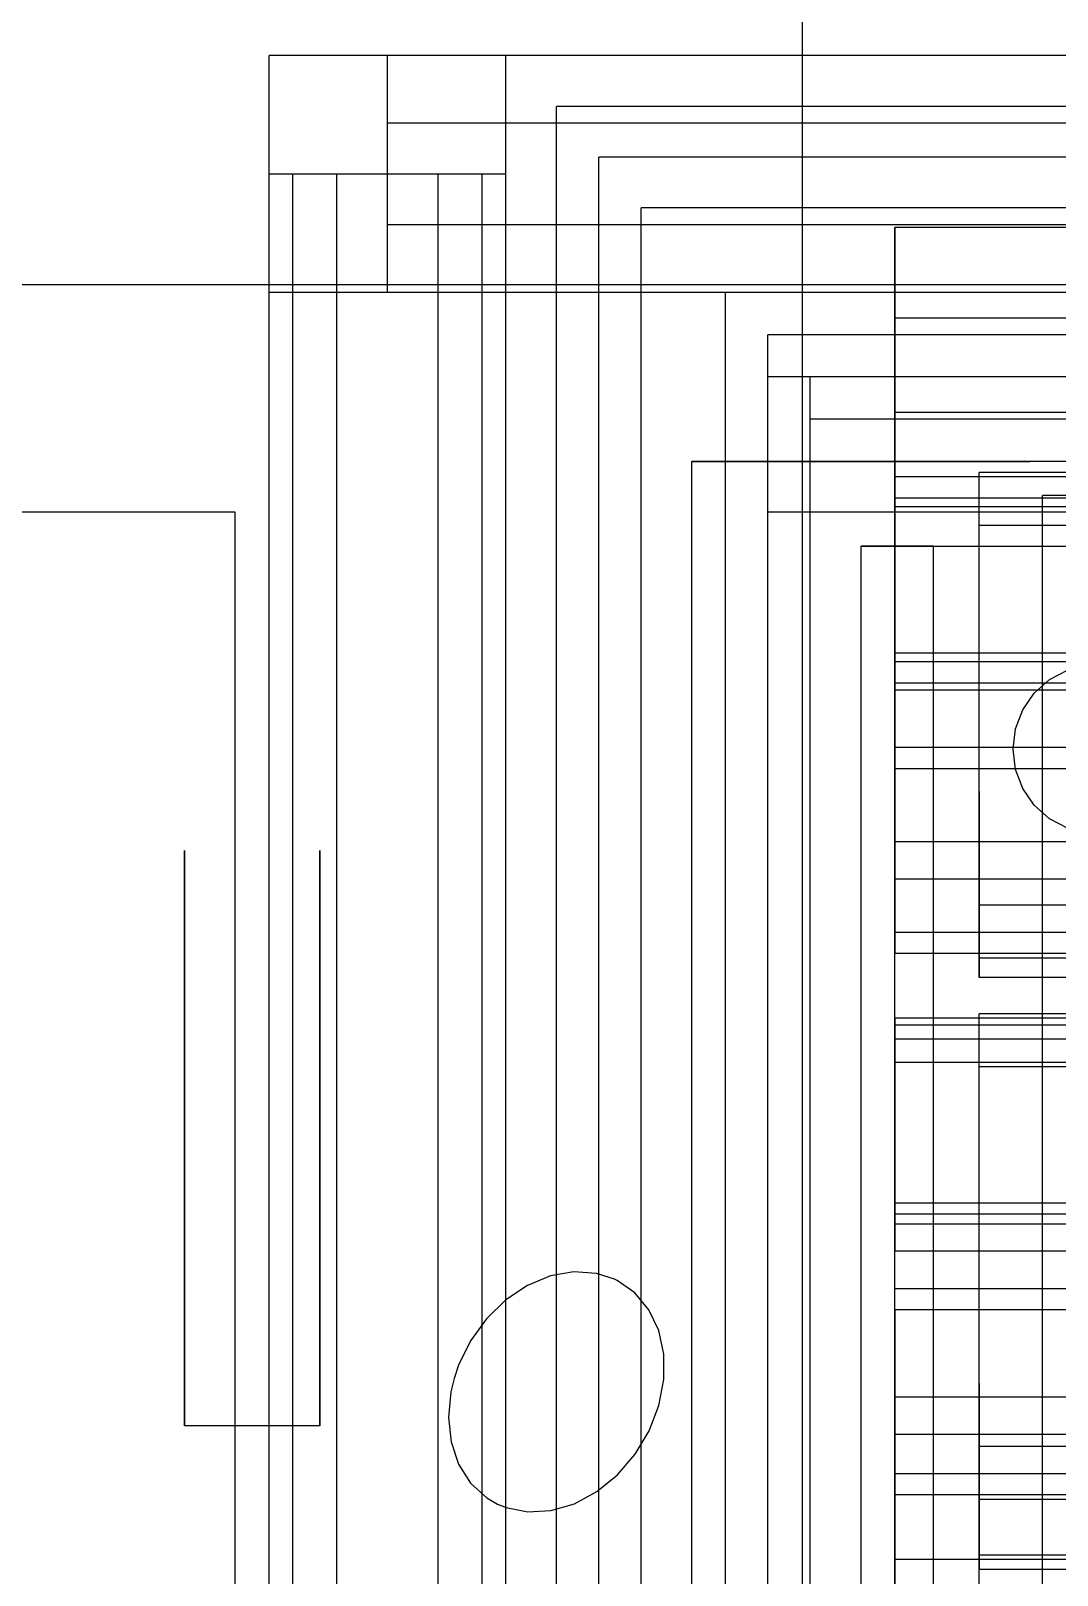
# Model space of a CAD drawing. Header units: millimetres. Extents: x -1355 to 669, y -1138 to 733.
# Drawn here: x -978.22 to -971.54, y 47.29 to 57.33 of the extents above; entities that cross this region are included whole.
import ezdxf

# ---------------------------------------------------------------- set-up
doc = ezdxf.new("R2010")
doc.units = ezdxf.units.MM
doc.layers.add('HIDDEN', color=8, linetype='Continuous')

msp = doc.modelspace()

# ---------------------------------------------------------------- linework, layer by layer
at = {"layer": 'HIDDEN'}
for points in [[(-973.198, 29), (-973.198, 93)], [(-973.198, 29), (-973.198, 93)], [(-975.128, 57.17), (-976.668, 57.17)], [(-976.668, 55.63), (-976.668, 57.17)], [(-975.128, 57.17), (-976.668, 57.17)], [(-976.668, 55.63), (-976.668, 57.17)], [(-938.498, 57.17), (-975.898, 57.17)], [(-975.898, 55.63), (-975.898, 57.17)], [(-938.498, 57.17), (-975.898, 57.17)], [(-975.898, 55.63), (-975.898, 57.17)], [(-938.498, 57.17), (-975.898, 57.17)], [(-975.898, 55.63), (-975.898, 57.17)], [(-938.498, 57.17), (-975.898, 57.17)], [(-975.898, 55.63), (-975.898, 57.17)], [(-975.128, 55.63), (-975.128, 57.17)], [(-975.128, 55.63), (-975.128, 57.17)], [(-939.598, 56.84), (-974.798, 56.84)], [(-974.798, 31.32), (-974.798, 56.84)], [(-939.598, 56.84), (-974.798, 56.84)], [(-974.798, 31.32), (-974.798, 56.84)], [(-939.598, 56.84), (-974.798, 56.84)], [(-974.798, 31.32), (-974.798, 56.84)], [(-939.598, 56.84), (-974.798, 56.84)], [(-974.798, 31.32), (-974.798, 56.84)], [(-938.498, 56.73), (-975.898, 56.73)], [(-975.898, 56.07), (-975.898, 56.73)], [(-938.498, 56.73), (-975.898, 56.73)], [(-975.898, 56.07), (-975.898, 56.73)], [(-939.873, 56.51), (-974.523, 56.51)], [(-974.523, 31.65), (-974.523, 56.51)], [(-939.873, 56.51), (-974.523, 56.51)], [(-974.523, 31.65), (-974.523, 56.51)], [(-939.873, 56.51), (-974.523, 56.51)], [(-974.523, 31.65), (-974.523, 56.51)], [(-939.873, 56.51), (-974.523, 56.51)], [(-974.523, 31.65), (-974.523, 56.51)], [(-975.128, 56.4), (-976.668, 56.4)], [(-976.668, 31.1), (-976.668, 56.4)], [(-975.128, 56.4), (-976.668, 56.4)], [(-976.668, 31.1), (-976.668, 56.4)], [(-975.128, 56.4), (-976.668, 56.4)], [(-976.668, 31.1), (-976.668, 56.4)], [(-975.128, 56.4), (-976.668, 56.4)], [(-976.668, 31.1), (-976.668, 56.4)], [(-975.282, 56.4), (-976.514, 56.4)], [(-976.514, 31.1), (-976.514, 56.4)], [(-975.282, 56.4), (-976.514, 56.4)], [(-976.514, 31.1), (-976.514, 56.4)], [(-975.282, 56.4), (-976.514, 56.4)], [(-976.514, 31.1), (-976.514, 56.4)], [(-975.282, 56.4), (-976.514, 56.4)], [(-976.514, 31.1), (-976.514, 56.4)], [(-975.282, 56.4), (-976.514, 56.4)], [(-976.514, 31.1), (-976.514, 56.4)], [(-975.282, 56.4), (-976.514, 56.4)], [(-976.514, 31.1), (-976.514, 56.4)], [(-975.282, 56.4), (-976.514, 56.4)], [(-976.514, 31.1), (-976.514, 56.4)], [(-975.282, 56.4), (-976.514, 56.4)], [(-976.514, 31.1), (-976.514, 56.4)], [(-975.282, 56.4), (-976.514, 56.4)], [(-976.514, 31.1), (-976.514, 56.4)], [(-975.282, 56.4), (-976.514, 56.4)], [(-976.514, 31.1), (-976.514, 56.4)], [(-975.282, 56.4), (-976.514, 56.4)], [(-976.514, 31.1), (-976.514, 56.4)], [(-975.282, 56.4), (-976.514, 56.4)], [(-976.514, 31.1), (-976.514, 56.4)], [(-975.282, 56.4), (-976.514, 56.4)], [(-976.514, 31.1), (-976.514, 56.4)], [(-975.282, 56.4), (-976.514, 56.4)], [(-976.514, 31.1), (-976.514, 56.4)], [(-975.282, 56.4), (-976.514, 56.4)], [(-976.514, 31.1), (-976.514, 56.4)], [(-975.282, 56.4), (-976.514, 56.4)], [(-976.514, 31.1), (-976.514, 56.4)], [(-975.282, 56.4), (-976.514, 56.4)], [(-976.514, 31.1), (-976.514, 56.4)], [(-975.282, 56.4), (-976.514, 56.4)], [(-976.514, 31.1), (-976.514, 56.4)], [(-975.282, 56.4), (-976.514, 56.4)], [(-976.514, 31.1), (-976.514, 56.4)], [(-975.282, 56.4), (-976.514, 56.4)], [(-976.514, 31.1), (-976.514, 56.4)], [(-975.568, 56.4), (-976.228, 56.4)], [(-976.228, 31.1), (-976.228, 56.4)], [(-975.568, 56.4), (-976.228, 56.4)], [(-976.228, 31.1), (-976.228, 56.4)], [(-975.568, 31.1), (-975.568, 56.4)], [(-975.568, 31.1), (-975.568, 56.4)], [(-975.282, 31.1), (-975.282, 56.4)], [(-975.282, 31.1), (-975.282, 56.4)], [(-975.282, 31.1), (-975.282, 56.4)], [(-975.282, 31.1), (-975.282, 56.4)], [(-975.282, 31.1), (-975.282, 56.4)], [(-975.282, 31.1), (-975.282, 56.4)], [(-975.282, 31.1), (-975.282, 56.4)], [(-975.282, 31.1), (-975.282, 56.4)], [(-975.282, 31.1), (-975.282, 56.4)], [(-975.282, 31.1), (-975.282, 56.4)], [(-975.282, 31.1), (-975.282, 56.4)], [(-975.282, 31.1), (-975.282, 56.4)], [(-975.282, 31.1), (-975.282, 56.4)], [(-975.282, 31.1), (-975.282, 56.4)], [(-975.282, 31.1), (-975.282, 56.4)], [(-975.282, 31.1), (-975.282, 56.4)], [(-975.282, 31.1), (-975.282, 56.4)], [(-975.282, 31.1), (-975.282, 56.4)], [(-975.282, 31.1), (-975.282, 56.4)], [(-975.282, 31.1), (-975.282, 56.4)], [(-975.128, 31.1), (-975.128, 56.4)], [(-975.128, 31.1), (-975.128, 56.4)], [(-975.128, 31.1), (-975.128, 56.4)], [(-975.128, 31.1), (-975.128, 56.4)], [(-940.148, 56.18), (-974.248, 56.18)], [(-974.248, 31.98), (-974.248, 56.18)], [(-940.148, 56.18), (-974.248, 56.18)], [(-974.248, 31.98), (-974.248, 56.18)], [(-940.148, 56.18), (-974.248, 56.18)], [(-974.248, 31.98), (-974.248, 56.18)], [(-940.148, 56.18), (-974.248, 56.18)], [(-974.248, 31.98), (-974.248, 56.18)], [(-938.498, 56.07), (-975.898, 56.07)], [(-938.498, 56.07), (-975.898, 56.07)], [(-972.598, 56.053), (-972.598, 54.85)], [(-941.798, 56.053), (-972.598, 56.053)], [(-972.598, 54.43), (-972.598, 56.053)], [(-972.598, 56.053), (-972.598, 54.85)], [(-941.798, 56.053), (-972.598, 56.053)], [(-972.598, 54.43), (-972.598, 56.053)], [(-940.698, 55.68), (-1027.698, 55.68)], [(-940.698, 55.68), (-1027.698, 55.68)], [(-975.128, 55.63), (-976.668, 55.63)], [(-975.128, 55.63), (-976.668, 55.63)], [(-938.498, 55.63), (-975.898, 55.63)], [(-938.498, 55.63), (-975.898, 55.63)], [(-938.498, 55.63), (-975.898, 55.63)], [(-938.498, 55.63), (-975.898, 55.63)], [(-940.698, 55.63), (-973.698, 55.63)], [(-973.698, 32.53), (-973.698, 55.63)], [(-940.698, 55.63), (-973.698, 55.63)], [(-973.698, 32.53), (-973.698, 55.63)], [(-940.698, 55.63), (-973.698, 55.63)], [(-973.698, 32.53), (-973.698, 55.63)], [(-940.698, 55.63), (-973.698, 55.63)], [(-973.698, 32.53), (-973.698, 55.63)], [(-940.698, 55.63), (-973.698, 55.63)], [(-973.698, 32.53), (-973.698, 55.63)], [(-940.698, 55.63), (-973.698, 55.63)], [(-973.698, 32.53), (-973.698, 55.63)], [(-941.798, 55.63), (-972.598, 55.63)], [(-972.598, 54.53), (-972.598, 55.63)], [(-941.798, 55.63), (-972.598, 55.63)], [(-972.598, 54.53), (-972.598, 55.63)], [(-941.798, 55.63), (-972.598, 55.63)], [(-972.598, 54.53), (-972.598, 55.63)], [(-941.798, 55.63), (-972.598, 55.63)], [(-972.598, 54.53), (-972.598, 55.63)], [(-972.598, 55.463), (-972.598, 54.235)], [(-941.798, 55.463), (-972.598, 55.463)], [(-972.598, 53.285), (-972.598, 55.463)], [(-940.973, 55.355), (-973.423, 55.355)], [(-973.423, 32.805), (-973.423, 55.355)], [(-940.973, 55.355), (-973.423, 55.355)], [(-973.423, 32.805), (-973.423, 55.355)], [(-940.973, 55.355), (-973.423, 55.355)], [(-973.423, 32.805), (-973.423, 55.355)], [(-940.973, 55.355), (-973.423, 55.355)], [(-973.423, 32.805), (-973.423, 55.355)], [(-940.973, 55.355), (-973.423, 55.355)], [(-973.423, 32.805), (-973.423, 55.355)], [(-940.973, 55.355), (-973.423, 55.355)], [(-973.423, 32.805), (-973.423, 55.355)], [(-940.973, 55.355), (-973.423, 55.355)], [(-973.423, 32.805), (-973.423, 55.355)], [(-940.973, 55.355), (-973.423, 55.355)], [(-973.423, 32.805), (-973.423, 55.355)], [(-940.973, 55.08), (-973.423, 55.08)], [(-973.423, 54.2), (-973.423, 55.08)], [(-940.973, 55.08), (-973.423, 55.08)], [(-973.423, 54.2), (-973.423, 55.08)], [(-941.248, 55.08), (-973.148, 55.08)], [(-973.148, 33.08), (-973.148, 55.08)], [(-941.248, 55.08), (-973.148, 55.08)], [(-973.148, 33.08), (-973.148, 55.08)], [(-941.248, 55.08), (-973.148, 55.08)], [(-973.148, 33.08), (-973.148, 55.08)], [(-941.248, 55.08), (-973.148, 55.08)], [(-973.148, 33.08), (-973.148, 55.08)], [(-941.798, 54.85), (-972.598, 54.85)], [(-972.598, 53.227), (-972.598, 54.85)], [(-941.798, 54.85), (-972.598, 54.85)], [(-972.598, 53.227), (-972.598, 54.85)], [(-941.248, 54.805), (-973.148, 54.805)], [(-973.148, 33.355), (-973.148, 54.805)], [(-941.248, 54.805), (-973.148, 54.805)], [(-973.148, 33.355), (-973.148, 54.805)], [(-941.248, 54.805), (-973.148, 54.805)], [(-973.148, 33.355), (-973.148, 54.805)], [(-941.248, 54.805), (-973.148, 54.805)], [(-973.148, 33.355), (-973.148, 54.805)], [(-941.248, 54.805), (-973.148, 54.805)], [(-973.148, 33.355), (-973.148, 54.805)], [(-941.248, 54.805), (-973.148, 54.805)], [(-973.148, 33.355), (-973.148, 54.805)], [(-973.918, 33.63), (-973.918, 54.53)], [(-973.886, 54.53), (-973.918, 54.53)], [(-973.918, 54.53), (-973.886, 54.53)], [(-973.918, 33.63), (-973.918, 54.53)], [(-973.886, 54.53), (-973.918, 54.53)], [(-973.918, 54.53), (-973.886, 54.53)], [(-973.918, 33.63), (-973.918, 54.53)], [(-973.886, 54.53), (-973.918, 54.53)], [(-973.918, 54.53), (-973.886, 54.53)], [(-973.792, 54.53), (-973.886, 54.53)], [(-973.886, 54.53), (-973.792, 54.53)], [(-973.792, 54.53), (-973.886, 54.53)], [(-973.886, 54.53), (-973.792, 54.53)], [(-973.792, 54.53), (-973.886, 54.53)], [(-973.886, 54.53), (-973.792, 54.53)], [(-973.642, 54.53), (-973.792, 54.53)], [(-973.792, 54.53), (-973.642, 54.53)], [(-973.642, 54.53), (-973.792, 54.53)], [(-973.792, 54.53), (-973.642, 54.53)], [(-973.642, 54.53), (-973.792, 54.53)], [(-973.792, 54.53), (-973.642, 54.53)], [(-973.443, 54.53), (-973.642, 54.53)], [(-973.642, 54.53), (-973.443, 54.53)], [(-973.443, 54.53), (-973.642, 54.53)], [(-973.642, 54.53), (-973.443, 54.53)], [(-973.443, 54.53), (-973.642, 54.53)], [(-973.642, 54.53), (-973.443, 54.53)], [(-973.208, 54.53), (-973.443, 54.53)], [(-973.443, 54.53), (-973.208, 54.53)], [(-973.208, 54.53), (-973.443, 54.53)], [(-973.443, 54.53), (-973.208, 54.53)], [(-973.208, 54.53), (-973.443, 54.53)], [(-973.443, 54.53), (-973.208, 54.53)], [(-972.951, 54.53), (-973.208, 54.53)], [(-973.208, 54.53), (-972.951, 54.53)], [(-972.951, 54.53), (-973.208, 54.53)], [(-973.208, 54.53), (-972.951, 54.53)], [(-972.951, 54.53), (-973.208, 54.53)], [(-973.208, 54.53), (-972.951, 54.53)], [(-972.686, 54.53), (-972.951, 54.53)], [(-972.951, 54.53), (-972.686, 54.53)], [(-972.686, 54.53), (-972.951, 54.53)], [(-972.951, 54.53), (-972.686, 54.53)], [(-972.686, 54.53), (-972.951, 54.53)], [(-972.951, 54.53), (-972.686, 54.53)], [(-972.428, 54.53), (-972.686, 54.53)], [(-972.686, 54.53), (-972.428, 54.53)], [(-972.428, 54.53), (-972.686, 54.53)], [(-972.686, 54.53), (-972.428, 54.53)], [(-972.428, 54.53), (-972.686, 54.53)], [(-972.686, 54.53), (-972.428, 54.53)], [(-941.798, 54.53), (-972.598, 54.53)], [(-941.798, 54.53), (-972.598, 54.53)], [(-941.798, 54.53), (-972.598, 54.53)], [(-941.798, 54.53), (-972.598, 54.53)], [(-972.194, 54.53), (-972.428, 54.53)], [(-972.428, 54.53), (-972.194, 54.53)], [(-972.194, 54.53), (-972.428, 54.53)], [(-972.428, 54.53), (-972.194, 54.53)], [(-972.194, 54.53), (-972.428, 54.53)], [(-972.428, 54.53), (-972.194, 54.53)], [(-971.995, 54.53), (-972.194, 54.53)], [(-972.194, 54.53), (-971.995, 54.53)], [(-971.995, 54.53), (-972.194, 54.53)], [(-972.194, 54.53), (-971.995, 54.53)], [(-971.995, 54.53), (-972.194, 54.53)], [(-972.194, 54.53), (-971.995, 54.53)], [(-971.844, 54.53), (-971.995, 54.53)], [(-971.995, 54.53), (-971.844, 54.53)], [(-971.844, 54.53), (-971.995, 54.53)], [(-971.995, 54.53), (-971.844, 54.53)], [(-971.844, 54.53), (-971.995, 54.53)], [(-971.995, 54.53), (-971.844, 54.53)], [(-971.75, 54.53), (-971.844, 54.53)], [(-971.844, 54.53), (-971.75, 54.53)], [(-971.75, 54.53), (-971.844, 54.53)], [(-971.844, 54.53), (-971.75, 54.53)], [(-971.75, 54.53), (-971.844, 54.53)], [(-971.844, 54.53), (-971.75, 54.53)], [(-971.718, 54.53), (-971.75, 54.53)], [(-971.75, 54.53), (-971.718, 54.53)], [(-971.718, 54.53), (-971.75, 54.53)], [(-971.75, 54.53), (-971.718, 54.53)], [(-971.718, 54.53), (-971.75, 54.53)], [(-971.75, 54.53), (-971.718, 54.53)], [(-972.598, 54.43), (-972.598, 53.227)], [(-941.798, 54.43), (-972.598, 54.43)], [(-972.598, 54.43), (-972.598, 53.227)], [(-941.798, 54.43), (-972.598, 54.43)], [(-972.048, 54.114), (-972.048, 54.459)], [(-942.348, 54.459), (-972.048, 54.459)], [(-972.048, 51.646), (-972.048, 54.459)], [(-972.048, 54.114), (-972.048, 54.459)], [(-942.348, 54.459), (-972.048, 54.459)], [(-972.048, 51.646), (-972.048, 54.459)], [(-972.598, 53.09), (-972.598, 54.293)], [(-941.798, 54.293), (-972.598, 54.293)], [(-972.598, 52.67), (-972.598, 54.293)], [(-972.598, 53.09), (-972.598, 54.293)], [(-941.798, 54.293), (-972.598, 54.293)], [(-972.598, 52.67), (-972.598, 54.293)], [(-941.798, 54.235), (-972.598, 54.235)], [(-972.598, 52.057), (-972.598, 54.235)], [(-971.361, 54.31), (-971.636, 54.31)], [(-971.636, 33.85), (-971.636, 54.31)], [(-971.361, 54.31), (-971.636, 54.31)], [(-971.636, 33.85), (-971.636, 54.31)], [(-976.888, 54.2), (-979.748, 54.2)], [(-976.888, 54.2), (-979.748, 54.2)], [(-976.888, 33.3), (-976.888, 54.2)], [(-976.888, 33.3), (-976.888, 54.2)], [(-940.973, 54.2), (-973.423, 54.2)], [(-940.973, 54.2), (-973.423, 54.2)], [(-942.348, 54.114), (-972.048, 54.114)], [(-972.048, 51.301), (-972.048, 54.114)], [(-942.348, 54.114), (-972.048, 54.114)], [(-972.048, 51.301), (-972.048, 54.114)], [(-972.815, 53.98), (-971.09, 53.98)], [(-972.346, 53.98), (-972.815, 53.98)], [(-972.815, 34.18), (-972.815, 53.98)], [(-972.346, 53.98), (-970.622, 53.98)], [(-972.346, 34.18), (-972.346, 53.98)], [(-972.598, 53.285), (-972.598, 52.057)], [(-941.798, 53.285), (-972.598, 53.285)], [(-941.798, 53.227), (-972.598, 53.227)], [(-941.798, 53.227), (-972.598, 53.227)], [(-971.591, 53.113), (-971.473, 53.174)], [(-971.591, 53.113), (-971.473, 53.174)], [(-941.798, 53.09), (-972.598, 53.09)], [(-972.598, 51.467), (-972.598, 53.09)], [(-941.798, 53.09), (-972.598, 53.09)], [(-972.598, 51.467), (-972.598, 53.09)], [(-972.598, 51.815), (-972.598, 53.043)], [(-941.798, 53.043), (-972.598, 53.043)], [(-972.598, 50.865), (-972.598, 53.043)], [(-971.765, 52.916), (-971.69, 53.025)], [(-971.765, 52.916), (-971.69, 53.025)], [(-971.69, 53.025), (-971.591, 53.113)], [(-971.69, 53.025), (-971.591, 53.113)], [(-971.812, 52.792), (-971.765, 52.916)], [(-971.812, 52.792), (-971.765, 52.916)], [(-971.828, 52.66), (-971.812, 52.792)], [(-971.828, 52.66), (-971.812, 52.792)], [(-972.598, 51.467), (-972.598, 52.67)], [(-941.798, 52.67), (-972.598, 52.67)], [(-972.598, 51.467), (-972.598, 52.67)], [(-941.798, 52.67), (-972.598, 52.67)], [(-971.812, 52.528), (-971.828, 52.66)], [(-971.812, 52.528), (-971.828, 52.66)], [(-972.598, 52.533), (-972.598, 51.33)], [(-941.798, 52.533), (-972.598, 52.533)], [(-972.598, 50.91), (-972.598, 52.533)], [(-972.598, 52.533), (-972.598, 51.33)], [(-941.798, 52.533), (-972.598, 52.533)], [(-972.598, 50.91), (-972.598, 52.533)], [(-971.765, 52.404), (-971.812, 52.528)], [(-971.765, 52.404), (-971.812, 52.528)], [(-972.048, 52.385), (-972.048, 52.367)], [(-972.048, 52.367), (-972.048, 52.385)], [(-972.048, 52.385), (-972.048, 52.367)], [(-972.048, 52.367), (-972.048, 52.385)], [(-972.048, 52.385), (-972.048, 52.367)], [(-972.048, 52.367), (-972.048, 52.385)], [(-972.048, 52.385), (-972.048, 52.367)], [(-972.048, 52.367), (-972.048, 52.385)], [(-972.048, 52.385), (-972.048, 52.367)], [(-972.048, 52.367), (-972.048, 52.385)], [(-972.048, 52.385), (-972.048, 52.367)], [(-972.048, 52.367), (-972.048, 52.385)], [(-972.048, 52.385), (-972.048, 52.367)], [(-972.048, 52.367), (-972.048, 52.385)], [(-972.048, 52.385), (-972.048, 52.367)], [(-972.048, 52.367), (-972.048, 52.385)], [(-972.048, 52.385), (-972.048, 52.367)], [(-972.048, 52.367), (-972.048, 52.385)], [(-972.048, 52.367), (-972.048, 52.316)], [(-972.048, 52.316), (-972.048, 52.367)], [(-972.048, 52.367), (-972.048, 52.316)], [(-972.048, 52.316), (-972.048, 52.367)], [(-972.048, 52.367), (-972.048, 52.316)], [(-972.048, 52.316), (-972.048, 52.367)], [(-972.048, 52.367), (-972.048, 52.316)], [(-972.048, 52.316), (-972.048, 52.367)], [(-972.048, 52.367), (-972.048, 52.316)], [(-972.048, 52.316), (-972.048, 52.367)], [(-972.048, 52.367), (-972.048, 52.316)], [(-972.048, 52.316), (-972.048, 52.367)], [(-972.048, 52.367), (-972.048, 52.316)], [(-972.048, 52.316), (-972.048, 52.367)], [(-972.048, 52.367), (-972.048, 52.316)], [(-972.048, 52.316), (-972.048, 52.367)], [(-972.048, 52.367), (-972.048, 52.316)], [(-972.048, 52.316), (-972.048, 52.367)], [(-971.69, 52.295), (-971.765, 52.404)], [(-971.69, 52.295), (-971.765, 52.404)], [(-972.048, 52.316), (-972.048, 52.233)], [(-972.048, 52.233), (-972.048, 52.316)], [(-972.048, 52.316), (-972.048, 52.233)], [(-972.048, 52.233), (-972.048, 52.316)], [(-972.048, 52.316), (-972.048, 52.233)], [(-972.048, 52.233), (-972.048, 52.316)], [(-972.048, 52.316), (-972.048, 52.233)], [(-972.048, 52.233), (-972.048, 52.316)], [(-972.048, 52.316), (-972.048, 52.233)], [(-972.048, 52.233), (-972.048, 52.316)], [(-972.048, 52.316), (-972.048, 52.233)], [(-972.048, 52.233), (-972.048, 52.316)], [(-972.048, 52.316), (-972.048, 52.233)], [(-972.048, 52.233), (-972.048, 52.316)], [(-972.048, 52.316), (-972.048, 52.233)], [(-972.048, 52.233), (-972.048, 52.316)], [(-972.048, 52.316), (-972.048, 52.233)], [(-972.048, 52.233), (-972.048, 52.316)], [(-972.048, 52.233), (-972.048, 52.124)], [(-972.048, 52.124), (-972.048, 52.233)], [(-972.048, 52.233), (-972.048, 52.124)], [(-972.048, 52.124), (-972.048, 52.233)], [(-972.048, 52.233), (-972.048, 52.124)], [(-972.048, 52.124), (-972.048, 52.233)], [(-972.048, 52.233), (-972.048, 52.124)], [(-972.048, 52.124), (-972.048, 52.233)], [(-972.048, 52.233), (-972.048, 52.124)], [(-972.048, 52.124), (-972.048, 52.233)], [(-972.048, 52.233), (-972.048, 52.124)], [(-972.048, 52.124), (-972.048, 52.233)], [(-972.048, 52.233), (-972.048, 52.124)], [(-972.048, 52.124), (-972.048, 52.233)], [(-972.048, 52.233), (-972.048, 52.124)], [(-972.048, 52.124), (-972.048, 52.233)], [(-972.048, 52.233), (-972.048, 52.124)], [(-972.048, 52.124), (-972.048, 52.233)], [(-971.591, 52.207), (-971.69, 52.295)], [(-971.591, 52.207), (-971.69, 52.295)], [(-972.048, 52.124), (-972.048, 51.995)], [(-972.048, 51.995), (-972.048, 52.124)], [(-972.048, 52.124), (-972.048, 51.995)], [(-972.048, 51.995), (-972.048, 52.124)], [(-972.048, 52.124), (-972.048, 51.995)], [(-972.048, 51.995), (-972.048, 52.124)], [(-972.048, 52.124), (-972.048, 51.995)], [(-972.048, 51.995), (-972.048, 52.124)], [(-972.048, 52.124), (-972.048, 51.995)], [(-972.048, 51.995), (-972.048, 52.124)], [(-972.048, 52.124), (-972.048, 51.995)], [(-972.048, 51.995), (-972.048, 52.124)], [(-972.048, 52.124), (-972.048, 51.995)], [(-972.048, 51.995), (-972.048, 52.124)], [(-972.048, 52.124), (-972.048, 51.995)], [(-972.048, 51.995), (-972.048, 52.124)], [(-972.048, 52.124), (-972.048, 51.995)], [(-972.048, 51.995), (-972.048, 52.124)], [(-971.473, 52.146), (-971.591, 52.207)], [(-971.473, 52.146), (-971.591, 52.207)], [(-941.798, 52.057), (-972.598, 52.057)], [(-977.218, 52), (-977.218, 51.946)], [(-977.218, 51.946), (-977.218, 52)], [(-977.218, 52), (-977.218, 51.946)], [(-977.218, 51.946), (-977.218, 52)], [(-977.218, 52), (-977.218, 51.946)], [(-977.218, 51.946), (-977.218, 52)], [(-977.218, 52), (-977.218, 51.946)], [(-977.218, 51.946), (-977.218, 52)], [(-977.218, 51.946), (-977.218, 51.786)], [(-977.218, 51.786), (-977.218, 51.946)], [(-977.218, 51.946), (-977.218, 51.786)], [(-977.218, 51.786), (-977.218, 51.946)], [(-977.218, 51.946), (-977.218, 51.786)], [(-977.218, 51.786), (-977.218, 51.946)], [(-977.218, 51.946), (-977.218, 51.786)], [(-977.218, 51.786), (-977.218, 51.946)], [(-976.338, 52), (-976.338, 51.946)], [(-976.338, 51.946), (-976.338, 52)], [(-976.338, 52), (-976.338, 51.946)], [(-976.338, 51.946), (-976.338, 52)], [(-976.338, 52), (-976.338, 51.946)], [(-976.338, 51.946), (-976.338, 52)], [(-976.338, 52), (-976.338, 51.946)], [(-976.338, 51.946), (-976.338, 52)], [(-976.338, 51.946), (-976.338, 51.786)], [(-976.338, 51.786), (-976.338, 51.946)], [(-976.338, 51.946), (-976.338, 51.786)], [(-976.338, 51.786), (-976.338, 51.946)], [(-976.338, 51.946), (-976.338, 51.786)], [(-976.338, 51.786), (-976.338, 51.946)], [(-976.338, 51.946), (-976.338, 51.786)], [(-976.338, 51.786), (-976.338, 51.946)], [(-972.048, 51.995), (-972.048, 51.853)], [(-972.048, 51.853), (-972.048, 51.995)], [(-972.048, 51.995), (-972.048, 51.853)], [(-972.048, 51.853), (-972.048, 51.995)], [(-972.048, 51.995), (-972.048, 51.853)], [(-972.048, 51.853), (-972.048, 51.995)], [(-972.048, 51.995), (-972.048, 51.853)], [(-972.048, 51.853), (-972.048, 51.995)], [(-972.048, 51.995), (-972.048, 51.853)], [(-972.048, 51.853), (-972.048, 51.995)], [(-972.048, 51.995), (-972.048, 51.853)], [(-972.048, 51.853), (-972.048, 51.995)], [(-972.048, 51.995), (-972.048, 51.853)], [(-972.048, 51.853), (-972.048, 51.995)], [(-972.048, 51.995), (-972.048, 51.853)], [(-972.048, 51.853), (-972.048, 51.995)], [(-972.048, 51.995), (-972.048, 51.853)], [(-972.048, 51.853), (-972.048, 51.995)], [(-972.048, 51.853), (-972.048, 51.707)], [(-972.048, 51.707), (-972.048, 51.853)], [(-972.048, 51.853), (-972.048, 51.707)], [(-972.048, 51.707), (-972.048, 51.853)], [(-972.048, 51.853), (-972.048, 51.707)], [(-972.048, 51.707), (-972.048, 51.853)], [(-972.048, 51.853), (-972.048, 51.707)], [(-972.048, 51.707), (-972.048, 51.853)], [(-972.048, 51.853), (-972.048, 51.707)], [(-972.048, 51.707), (-972.048, 51.853)], [(-972.048, 51.853), (-972.048, 51.707)], [(-972.048, 51.707), (-972.048, 51.853)], [(-972.048, 51.853), (-972.048, 51.707)], [(-972.048, 51.707), (-972.048, 51.853)], [(-972.048, 51.853), (-972.048, 51.707)], [(-972.048, 51.707), (-972.048, 51.853)], [(-972.048, 51.853), (-972.048, 51.707)], [(-972.048, 51.707), (-972.048, 51.853)], [(-977.218, 51.786), (-977.218, 51.53)], [(-977.218, 51.53), (-977.218, 51.786)], [(-977.218, 51.786), (-977.218, 51.53)], [(-977.218, 51.53), (-977.218, 51.786)], [(-977.218, 51.786), (-977.218, 51.53)], [(-977.218, 51.53), (-977.218, 51.786)], [(-977.218, 51.786), (-977.218, 51.53)], [(-977.218, 51.53), (-977.218, 51.786)], [(-976.338, 51.786), (-976.338, 51.53)], [(-976.338, 51.53), (-976.338, 51.786)], [(-976.338, 51.786), (-976.338, 51.53)], [(-976.338, 51.53), (-976.338, 51.786)], [(-976.338, 51.786), (-976.338, 51.53)], [(-976.338, 51.53), (-976.338, 51.786)], [(-976.338, 51.786), (-976.338, 51.53)], [(-976.338, 51.53), (-976.338, 51.786)], [(-941.798, 51.815), (-972.598, 51.815)], [(-972.598, 49.637), (-972.598, 51.815)], [(-972.048, 51.707), (-972.048, 51.565)], [(-972.048, 51.565), (-972.048, 51.707)], [(-972.048, 51.707), (-972.048, 51.565)], [(-972.048, 51.565), (-972.048, 51.707)], [(-972.048, 51.707), (-972.048, 51.565)], [(-972.048, 51.565), (-972.048, 51.707)], [(-972.048, 51.707), (-972.048, 51.565)], [(-972.048, 51.565), (-972.048, 51.707)], [(-972.048, 51.707), (-972.048, 51.565)], [(-972.048, 51.565), (-972.048, 51.707)], [(-972.048, 51.707), (-972.048, 51.565)], [(-972.048, 51.565), (-972.048, 51.707)], [(-972.048, 51.707), (-972.048, 51.565)], [(-972.048, 51.565), (-972.048, 51.707)], [(-972.048, 51.707), (-972.048, 51.565)], [(-972.048, 51.565), (-972.048, 51.707)], [(-972.048, 51.707), (-972.048, 51.565)], [(-972.048, 51.565), (-972.048, 51.707)], [(-972.048, 51.301), (-972.048, 51.646)], [(-942.348, 51.646), (-972.048, 51.646)], [(-972.048, 51.301), (-972.048, 51.646)], [(-942.348, 51.646), (-972.048, 51.646)], [(-977.218, 51.53), (-977.218, 51.192)], [(-977.218, 51.192), (-977.218, 51.53)], [(-977.218, 51.53), (-977.218, 51.192)], [(-977.218, 51.192), (-977.218, 51.53)], [(-977.218, 51.53), (-977.218, 51.192)], [(-977.218, 51.192), (-977.218, 51.53)], [(-977.218, 51.53), (-977.218, 51.192)], [(-977.218, 51.192), (-977.218, 51.53)], [(-976.338, 51.53), (-976.338, 51.192)], [(-976.338, 51.192), (-976.338, 51.53)], [(-976.338, 51.53), (-976.338, 51.192)], [(-976.338, 51.192), (-976.338, 51.53)], [(-976.338, 51.53), (-976.338, 51.192)], [(-976.338, 51.192), (-976.338, 51.53)], [(-976.338, 51.53), (-976.338, 51.192)], [(-976.338, 51.192), (-976.338, 51.53)], [(-972.048, 51.565), (-972.048, 51.436)], [(-972.048, 51.436), (-972.048, 51.565)], [(-972.048, 51.565), (-972.048, 51.436)], [(-972.048, 51.436), (-972.048, 51.565)], [(-972.048, 51.565), (-972.048, 51.436)], [(-972.048, 51.436), (-972.048, 51.565)], [(-972.048, 51.565), (-972.048, 51.436)], [(-972.048, 51.436), (-972.048, 51.565)], [(-972.048, 51.565), (-972.048, 51.436)], [(-972.048, 51.436), (-972.048, 51.565)], [(-972.048, 51.565), (-972.048, 51.436)], [(-972.048, 51.436), (-972.048, 51.565)], [(-972.048, 51.565), (-972.048, 51.436)], [(-972.048, 51.436), (-972.048, 51.565)], [(-972.048, 51.565), (-972.048, 51.436)], [(-972.048, 51.436), (-972.048, 51.565)], [(-972.048, 51.565), (-972.048, 51.436)], [(-972.048, 51.436), (-972.048, 51.565)], [(-941.798, 51.467), (-972.598, 51.467)], [(-941.798, 51.467), (-972.598, 51.467)], [(-972.048, 51.436), (-972.048, 51.327)], [(-972.048, 51.327), (-972.048, 51.436)], [(-972.048, 51.436), (-972.048, 51.327)], [(-972.048, 51.327), (-972.048, 51.436)], [(-972.048, 51.436), (-972.048, 51.327)], [(-972.048, 51.327), (-972.048, 51.436)], [(-972.048, 51.436), (-972.048, 51.327)], [(-972.048, 51.327), (-972.048, 51.436)], [(-972.048, 51.436), (-972.048, 51.327)], [(-972.048, 51.327), (-972.048, 51.436)], [(-972.048, 51.436), (-972.048, 51.327)], [(-972.048, 51.327), (-972.048, 51.436)], [(-972.048, 51.436), (-972.048, 51.327)], [(-972.048, 51.327), (-972.048, 51.436)], [(-972.048, 51.436), (-972.048, 51.327)], [(-972.048, 51.327), (-972.048, 51.436)], [(-972.048, 51.436), (-972.048, 51.327)], [(-972.048, 51.327), (-972.048, 51.436)], [(-941.798, 51.33), (-972.598, 51.33)], [(-972.598, 49.707), (-972.598, 51.33)], [(-941.798, 51.33), (-972.598, 51.33)], [(-972.598, 49.707), (-972.598, 51.33)], [(-972.048, 51.327), (-972.048, 51.244)], [(-972.048, 51.244), (-972.048, 51.327)], [(-972.048, 51.327), (-972.048, 51.244)], [(-972.048, 51.244), (-972.048, 51.327)], [(-972.048, 51.327), (-972.048, 51.244)], [(-972.048, 51.244), (-972.048, 51.327)], [(-972.048, 51.327), (-972.048, 51.244)], [(-972.048, 51.244), (-972.048, 51.327)], [(-972.048, 51.327), (-972.048, 51.244)], [(-972.048, 51.244), (-972.048, 51.327)], [(-972.048, 51.327), (-972.048, 51.244)], [(-972.048, 51.244), (-972.048, 51.327)], [(-972.048, 51.327), (-972.048, 51.244)], [(-972.048, 51.244), (-972.048, 51.327)], [(-972.048, 51.327), (-972.048, 51.244)], [(-972.048, 51.244), (-972.048, 51.327)], [(-972.048, 51.327), (-972.048, 51.244)], [(-972.048, 51.244), (-972.048, 51.327)], [(-942.348, 51.301), (-972.048, 51.301)], [(-942.348, 51.301), (-972.048, 51.301)], [(-972.048, 51.244), (-972.048, 51.193)], [(-972.048, 51.193), (-972.048, 51.244)], [(-972.048, 51.244), (-972.048, 51.193)], [(-972.048, 51.193), (-972.048, 51.244)], [(-972.048, 51.244), (-972.048, 51.193)], [(-972.048, 51.193), (-972.048, 51.244)], [(-972.048, 51.244), (-972.048, 51.193)], [(-972.048, 51.193), (-972.048, 51.244)], [(-972.048, 51.244), (-972.048, 51.193)], [(-972.048, 51.193), (-972.048, 51.244)], [(-972.048, 51.244), (-972.048, 51.193)], [(-972.048, 51.193), (-972.048, 51.244)], [(-972.048, 51.244), (-972.048, 51.193)], [(-972.048, 51.193), (-972.048, 51.244)], [(-972.048, 51.244), (-972.048, 51.193)], [(-972.048, 51.193), (-972.048, 51.244)], [(-972.048, 51.244), (-972.048, 51.193)], [(-972.048, 51.193), (-972.048, 51.244)], [(-977.218, 51.192), (-977.218, 50.793)], [(-977.218, 50.793), (-977.218, 51.192)], [(-977.218, 51.192), (-977.218, 50.793)], [(-977.218, 50.793), (-977.218, 51.192)], [(-977.218, 51.192), (-977.218, 50.793)], [(-977.218, 50.793), (-977.218, 51.192)], [(-977.218, 51.192), (-977.218, 50.793)], [(-977.218, 50.793), (-977.218, 51.192)], [(-976.338, 51.192), (-976.338, 50.793)], [(-976.338, 50.793), (-976.338, 51.192)], [(-976.338, 51.192), (-976.338, 50.793)], [(-976.338, 50.793), (-976.338, 51.192)], [(-976.338, 51.192), (-976.338, 50.793)], [(-976.338, 50.793), (-976.338, 51.192)], [(-976.338, 51.192), (-976.338, 50.793)], [(-976.338, 50.793), (-976.338, 51.192)], [(-972.048, 51.193), (-972.048, 51.175)], [(-972.048, 51.175), (-972.048, 51.193)], [(-972.048, 51.193), (-972.048, 51.175)], [(-972.048, 51.175), (-972.048, 51.193)], [(-972.048, 51.193), (-972.048, 51.175)], [(-972.048, 51.175), (-972.048, 51.193)], [(-972.048, 51.193), (-972.048, 51.175)], [(-972.048, 51.175), (-972.048, 51.193)], [(-972.048, 51.193), (-972.048, 51.175)], [(-972.048, 51.175), (-972.048, 51.193)], [(-972.048, 51.193), (-972.048, 51.175)], [(-972.048, 51.175), (-972.048, 51.193)], [(-972.048, 51.193), (-972.048, 51.175)], [(-972.048, 51.175), (-972.048, 51.193)], [(-972.048, 51.193), (-972.048, 51.175)], [(-972.048, 51.175), (-972.048, 51.193)], [(-972.048, 51.193), (-972.048, 51.175)], [(-972.048, 51.175), (-972.048, 51.193)], [(-942.348, 51.175), (-972.048, 51.175)], [(-942.348, 51.175), (-972.048, 51.175)], [(-942.348, 51.175), (-972.048, 51.175)], [(-942.348, 51.175), (-972.048, 51.175)], [(-942.348, 51.175), (-972.048, 51.175)], [(-942.348, 51.175), (-972.048, 51.175)], [(-942.348, 51.175), (-972.048, 51.175)], [(-942.348, 51.175), (-972.048, 51.175)], [(-942.348, 51.175), (-972.048, 51.175)], [(-972.048, 50.594), (-972.048, 50.939)], [(-942.348, 50.939), (-972.048, 50.939)], [(-972.048, 48.126), (-972.048, 50.939)], [(-972.048, 50.594), (-972.048, 50.939)], [(-942.348, 50.939), (-972.048, 50.939)], [(-972.048, 48.126), (-972.048, 50.939)], [(-972.598, 50.91), (-972.598, 49.707)], [(-941.798, 50.91), (-972.598, 50.91)], [(-972.598, 50.91), (-972.598, 49.707)], [(-941.798, 50.91), (-972.598, 50.91)], [(-972.598, 49.637), (-972.598, 50.865)], [(-941.798, 50.865), (-972.598, 50.865)], [(-977.218, 50.793), (-977.218, 50.355)], [(-977.218, 50.355), (-977.218, 50.793)], [(-977.218, 50.793), (-977.218, 50.355)], [(-977.218, 50.355), (-977.218, 50.793)], [(-977.218, 50.793), (-977.218, 50.355)], [(-977.218, 50.355), (-977.218, 50.793)], [(-977.218, 50.793), (-977.218, 50.355)], [(-977.218, 50.355), (-977.218, 50.793)], [(-976.338, 50.793), (-976.338, 50.355)], [(-976.338, 50.355), (-976.338, 50.793)], [(-976.338, 50.793), (-976.338, 50.355)], [(-976.338, 50.355), (-976.338, 50.793)], [(-976.338, 50.793), (-976.338, 50.355)], [(-976.338, 50.355), (-976.338, 50.793)], [(-976.338, 50.793), (-976.338, 50.355)], [(-976.338, 50.355), (-976.338, 50.793)], [(-972.598, 49.57), (-972.598, 50.773)], [(-941.798, 50.773), (-972.598, 50.773)], [(-972.598, 49.15), (-972.598, 50.773)], [(-972.598, 49.57), (-972.598, 50.773)], [(-941.798, 50.773), (-972.598, 50.773)], [(-972.598, 49.15), (-972.598, 50.773)], [(-972.598, 50.623), (-972.598, 49.395)], [(-941.798, 50.623), (-972.598, 50.623)], [(-972.598, 48.445), (-972.598, 50.623)], [(-942.348, 50.594), (-972.048, 50.594)], [(-972.048, 47.781), (-972.048, 50.594)], [(-942.348, 50.594), (-972.048, 50.594)], [(-972.048, 47.781), (-972.048, 50.594)], [(-977.218, 50.355), (-977.218, 49.905)], [(-977.218, 49.905), (-977.218, 50.355)], [(-977.218, 50.355), (-977.218, 49.905)], [(-977.218, 49.905), (-977.218, 50.355)], [(-977.218, 50.355), (-977.218, 49.905)], [(-977.218, 49.905), (-977.218, 50.355)], [(-977.218, 50.355), (-977.218, 49.905)], [(-977.218, 49.905), (-977.218, 50.355)], [(-976.338, 50.355), (-976.338, 49.905)], [(-976.338, 49.905), (-976.338, 50.355)], [(-976.338, 50.355), (-976.338, 49.905)], [(-976.338, 49.905), (-976.338, 50.355)], [(-976.338, 50.355), (-976.338, 49.905)], [(-976.338, 49.905), (-976.338, 50.355)], [(-976.338, 50.355), (-976.338, 49.905)], [(-976.338, 49.905), (-976.338, 50.355)], [(-977.218, 49.905), (-977.218, 49.467)], [(-977.218, 49.467), (-977.218, 49.905)], [(-977.218, 49.905), (-977.218, 49.467)], [(-977.218, 49.467), (-977.218, 49.905)], [(-977.218, 49.905), (-977.218, 49.467)], [(-977.218, 49.467), (-977.218, 49.905)], [(-977.218, 49.905), (-977.218, 49.467)], [(-977.218, 49.467), (-977.218, 49.905)], [(-976.338, 49.905), (-976.338, 49.467)], [(-976.338, 49.467), (-976.338, 49.905)], [(-976.338, 49.905), (-976.338, 49.467)], [(-976.338, 49.467), (-976.338, 49.905)], [(-976.338, 49.905), (-976.338, 49.467)], [(-976.338, 49.467), (-976.338, 49.905)], [(-976.338, 49.905), (-976.338, 49.467)], [(-976.338, 49.467), (-976.338, 49.905)], [(-941.798, 49.707), (-972.598, 49.707)], [(-941.798, 49.707), (-972.598, 49.707)], [(-941.798, 49.637), (-972.598, 49.637)], [(-941.798, 49.57), (-972.598, 49.57)], [(-972.598, 47.947), (-972.598, 49.57)], [(-941.798, 49.57), (-972.598, 49.57)], [(-972.598, 47.947), (-972.598, 49.57)], [(-977.218, 49.467), (-977.218, 49.068)], [(-977.218, 49.068), (-977.218, 49.467)], [(-977.218, 49.467), (-977.218, 49.068)], [(-977.218, 49.068), (-977.218, 49.467)], [(-977.218, 49.467), (-977.218, 49.068)], [(-977.218, 49.068), (-977.218, 49.467)], [(-977.218, 49.467), (-977.218, 49.068)], [(-977.218, 49.068), (-977.218, 49.467)], [(-976.338, 49.467), (-976.338, 49.068)], [(-976.338, 49.068), (-976.338, 49.467)], [(-976.338, 49.467), (-976.338, 49.068)], [(-976.338, 49.068), (-976.338, 49.467)], [(-976.338, 49.467), (-976.338, 49.068)], [(-976.338, 49.068), (-976.338, 49.467)], [(-976.338, 49.467), (-976.338, 49.068)], [(-976.338, 49.068), (-976.338, 49.467)], [(-941.798, 49.395), (-972.598, 49.395)], [(-972.598, 47.217), (-972.598, 49.395)], [(-974.837, 49.234), (-974.987, 49.172)], [(-974.685, 49.26), (-974.837, 49.234)], [(-974.538, 49.25), (-974.685, 49.26)], [(-974.421, 49.213), (-974.538, 49.25)], [(-974.404, 49.204), (-974.421, 49.213)], [(-974.987, 49.172), (-975.128, 49.078)], [(-974.288, 49.124), (-974.404, 49.204)], [(-974.197, 49.014), (-974.288, 49.124)], [(-972.598, 47.947), (-972.598, 49.15)], [(-941.798, 49.15), (-972.598, 49.15)], [(-972.598, 47.947), (-972.598, 49.15)], [(-941.798, 49.15), (-972.598, 49.15)], [(-977.218, 49.068), (-977.218, 48.73)], [(-977.218, 48.73), (-977.218, 49.068)], [(-977.218, 49.068), (-977.218, 48.73)], [(-977.218, 48.73), (-977.218, 49.068)], [(-977.218, 49.068), (-977.218, 48.73)], [(-977.218, 48.73), (-977.218, 49.068)], [(-977.218, 49.068), (-977.218, 48.73)], [(-977.218, 48.73), (-977.218, 49.068)], [(-976.338, 49.068), (-976.338, 48.73)], [(-976.338, 48.73), (-976.338, 49.068)], [(-976.338, 49.068), (-976.338, 48.73)], [(-976.338, 48.73), (-976.338, 49.068)], [(-976.338, 49.068), (-976.338, 48.73)], [(-976.338, 48.73), (-976.338, 49.068)], [(-976.338, 49.068), (-976.338, 48.73)], [(-976.338, 48.73), (-976.338, 49.068)], [(-975.128, 49.078), (-975.254, 48.956)], [(-974.133, 48.879), (-974.197, 49.014)], [(-972.598, 49.013), (-972.598, 47.81)], [(-941.798, 49.013), (-972.598, 49.013)], [(-972.598, 47.39), (-972.598, 49.013)], [(-972.598, 49.013), (-972.598, 47.81)], [(-941.798, 49.013), (-972.598, 49.013)], [(-972.598, 47.39), (-972.598, 49.013)], [(-975.254, 48.956), (-975.358, 48.812)], [(-975.358, 48.812), (-975.436, 48.653)], [(-974.1, 48.726), (-974.133, 48.879)], [(-977.218, 48.73), (-977.218, 48.474)], [(-977.218, 48.474), (-977.218, 48.73)], [(-977.218, 48.73), (-977.218, 48.474)], [(-977.218, 48.474), (-977.218, 48.73)], [(-977.218, 48.73), (-977.218, 48.474)], [(-977.218, 48.474), (-977.218, 48.73)], [(-977.218, 48.73), (-977.218, 48.474)], [(-977.218, 48.474), (-977.218, 48.73)], [(-976.338, 48.73), (-976.338, 48.474)], [(-976.338, 48.474), (-976.338, 48.73)], [(-976.338, 48.73), (-976.338, 48.474)], [(-976.338, 48.474), (-976.338, 48.73)], [(-976.338, 48.73), (-976.338, 48.474)], [(-976.338, 48.474), (-976.338, 48.73)], [(-976.338, 48.73), (-976.338, 48.474)], [(-976.338, 48.474), (-976.338, 48.73)], [(-974.1, 48.561), (-974.1, 48.726)], [(-975.436, 48.653), (-975.465, 48.567)], [(-975.465, 48.567), (-975.486, 48.48)], [(-974.132, 48.392), (-974.1, 48.561)], [(-972.048, 48.535), (-972.048, 48.517)], [(-972.048, 48.517), (-972.048, 48.535)], [(-972.048, 48.535), (-972.048, 48.517)], [(-972.048, 48.517), (-972.048, 48.535)], [(-972.048, 48.535), (-972.048, 48.517)], [(-972.048, 48.517), (-972.048, 48.535)], [(-972.048, 48.535), (-972.048, 48.517)], [(-972.048, 48.517), (-972.048, 48.535)], [(-972.048, 48.535), (-972.048, 48.517)], [(-972.048, 48.517), (-972.048, 48.535)], [(-972.048, 48.535), (-972.048, 48.517)], [(-972.048, 48.517), (-972.048, 48.535)], [(-972.048, 48.535), (-972.048, 48.517)], [(-972.048, 48.517), (-972.048, 48.535)], [(-972.048, 48.535), (-972.048, 48.517)], [(-972.048, 48.517), (-972.048, 48.535)], [(-972.048, 48.535), (-972.048, 48.517)], [(-972.048, 48.517), (-972.048, 48.535)], [(-972.048, 48.517), (-972.048, 48.466)], [(-972.048, 48.466), (-972.048, 48.517)], [(-972.048, 48.517), (-972.048, 48.466)], [(-972.048, 48.466), (-972.048, 48.517)], [(-972.048, 48.517), (-972.048, 48.466)], [(-972.048, 48.466), (-972.048, 48.517)], [(-972.048, 48.517), (-972.048, 48.466)], [(-972.048, 48.466), (-972.048, 48.517)], [(-972.048, 48.517), (-972.048, 48.466)], [(-972.048, 48.466), (-972.048, 48.517)], [(-972.048, 48.517), (-972.048, 48.466)], [(-972.048, 48.466), (-972.048, 48.517)], [(-972.048, 48.517), (-972.048, 48.466)], [(-972.048, 48.466), (-972.048, 48.517)], [(-972.048, 48.517), (-972.048, 48.466)], [(-972.048, 48.466), (-972.048, 48.517)], [(-972.048, 48.517), (-972.048, 48.466)], [(-972.048, 48.466), (-972.048, 48.517)], [(-977.218, 48.474), (-977.218, 48.314)], [(-977.218, 48.314), (-977.218, 48.474)], [(-977.218, 48.474), (-977.218, 48.314)], [(-977.218, 48.314), (-977.218, 48.474)], [(-977.218, 48.474), (-977.218, 48.314)], [(-977.218, 48.314), (-977.218, 48.474)], [(-977.218, 48.474), (-977.218, 48.314)], [(-977.218, 48.314), (-977.218, 48.474)], [(-976.338, 48.474), (-976.338, 48.314)], [(-976.338, 48.314), (-976.338, 48.474)], [(-976.338, 48.474), (-976.338, 48.314)], [(-976.338, 48.314), (-976.338, 48.474)], [(-976.338, 48.474), (-976.338, 48.314)], [(-976.338, 48.314), (-976.338, 48.474)], [(-976.338, 48.474), (-976.338, 48.314)], [(-976.338, 48.314), (-976.338, 48.474)], [(-975.486, 48.48), (-975.501, 48.314)], [(-972.598, 48.445), (-972.598, 47.217)], [(-941.798, 48.445), (-972.598, 48.445)], [(-972.048, 48.466), (-972.048, 48.383)], [(-972.048, 48.383), (-972.048, 48.466)], [(-972.048, 48.466), (-972.048, 48.383)], [(-972.048, 48.383), (-972.048, 48.466)], [(-972.048, 48.466), (-972.048, 48.383)], [(-972.048, 48.383), (-972.048, 48.466)], [(-972.048, 48.466), (-972.048, 48.383)], [(-972.048, 48.383), (-972.048, 48.466)], [(-972.048, 48.466), (-972.048, 48.383)], [(-972.048, 48.383), (-972.048, 48.466)], [(-972.048, 48.466), (-972.048, 48.383)], [(-972.048, 48.383), (-972.048, 48.466)], [(-972.048, 48.466), (-972.048, 48.383)], [(-972.048, 48.383), (-972.048, 48.466)], [(-972.048, 48.466), (-972.048, 48.383)], [(-972.048, 48.383), (-972.048, 48.466)], [(-972.048, 48.466), (-972.048, 48.383)], [(-972.048, 48.383), (-972.048, 48.466)], [(-977.218, 48.314), (-977.218, 48.26)], [(-977.218, 48.26), (-977.218, 48.314)], [(-977.218, 48.314), (-977.218, 48.26)], [(-977.218, 48.26), (-977.218, 48.314)], [(-977.218, 48.314), (-977.218, 48.26)], [(-977.218, 48.26), (-977.218, 48.314)], [(-977.218, 48.314), (-977.218, 48.26)], [(-977.218, 48.26), (-977.218, 48.314)], [(-976.338, 48.314), (-976.338, 48.26)], [(-976.338, 48.26), (-976.338, 48.314)], [(-976.338, 48.314), (-976.338, 48.26)], [(-976.338, 48.26), (-976.338, 48.314)], [(-976.338, 48.314), (-976.338, 48.26)], [(-976.338, 48.26), (-976.338, 48.314)], [(-976.338, 48.314), (-976.338, 48.26)], [(-976.338, 48.26), (-976.338, 48.314)], [(-975.501, 48.314), (-975.484, 48.155)], [(-974.196, 48.227), (-974.132, 48.392)], [(-972.048, 48.383), (-972.048, 48.274)], [(-972.048, 48.274), (-972.048, 48.383)], [(-972.048, 48.383), (-972.048, 48.274)], [(-972.048, 48.274), (-972.048, 48.383)], [(-972.048, 48.383), (-972.048, 48.274)], [(-972.048, 48.274), (-972.048, 48.383)], [(-972.048, 48.383), (-972.048, 48.274)], [(-972.048, 48.274), (-972.048, 48.383)], [(-972.048, 48.383), (-972.048, 48.274)], [(-972.048, 48.274), (-972.048, 48.383)], [(-972.048, 48.383), (-972.048, 48.274)], [(-972.048, 48.274), (-972.048, 48.383)], [(-972.048, 48.383), (-972.048, 48.274)], [(-972.048, 48.274), (-972.048, 48.383)], [(-972.048, 48.383), (-972.048, 48.274)], [(-972.048, 48.274), (-972.048, 48.383)], [(-972.048, 48.383), (-972.048, 48.274)], [(-972.048, 48.274), (-972.048, 48.383)], [(-976.338, 48.26), (-977.218, 48.26)], [(-976.338, 48.26), (-977.218, 48.26)], [(-976.338, 48.26), (-977.218, 48.26)], [(-976.338, 48.26), (-977.218, 48.26)], [(-974.287, 48.075), (-974.196, 48.227)], [(-972.598, 46.975), (-972.598, 48.203)], [(-941.798, 48.203), (-972.598, 48.203)], [(-972.598, 46.025), (-972.598, 48.203)], [(-972.048, 48.274), (-972.048, 48.145)], [(-972.048, 48.145), (-972.048, 48.274)], [(-972.048, 48.274), (-972.048, 48.145)], [(-972.048, 48.145), (-972.048, 48.274)], [(-972.048, 48.274), (-972.048, 48.145)], [(-972.048, 48.145), (-972.048, 48.274)], [(-972.048, 48.274), (-972.048, 48.145)], [(-972.048, 48.145), (-972.048, 48.274)], [(-972.048, 48.274), (-972.048, 48.145)], [(-972.048, 48.145), (-972.048, 48.274)], [(-972.048, 48.274), (-972.048, 48.145)], [(-972.048, 48.145), (-972.048, 48.274)], [(-972.048, 48.274), (-972.048, 48.145)], [(-972.048, 48.145), (-972.048, 48.274)], [(-972.048, 48.274), (-972.048, 48.145)], [(-972.048, 48.145), (-972.048, 48.274)], [(-972.048, 48.274), (-972.048, 48.145)], [(-972.048, 48.145), (-972.048, 48.274)], [(-975.484, 48.155), (-975.435, 48.01)], [(-972.048, 48.145), (-972.048, 48.003)], [(-972.048, 48.003), (-972.048, 48.145)], [(-972.048, 48.145), (-972.048, 48.003)], [(-972.048, 48.003), (-972.048, 48.145)], [(-972.048, 48.145), (-972.048, 48.003)], [(-972.048, 48.003), (-972.048, 48.145)], [(-972.048, 48.145), (-972.048, 48.003)], [(-972.048, 48.003), (-972.048, 48.145)], [(-972.048, 48.145), (-972.048, 48.003)], [(-972.048, 48.003), (-972.048, 48.145)], [(-972.048, 48.145), (-972.048, 48.003)], [(-972.048, 48.003), (-972.048, 48.145)], [(-972.048, 48.145), (-972.048, 48.003)], [(-972.048, 48.003), (-972.048, 48.145)], [(-972.048, 48.145), (-972.048, 48.003)], [(-972.048, 48.003), (-972.048, 48.145)], [(-972.048, 48.145), (-972.048, 48.003)], [(-972.048, 48.003), (-972.048, 48.145)], [(-972.048, 47.781), (-972.048, 48.126)], [(-942.348, 48.126), (-972.048, 48.126)], [(-972.048, 47.781), (-972.048, 48.126)], [(-942.348, 48.126), (-972.048, 48.126)], [(-975.435, 48.01), (-975.357, 47.887)], [(-974.402, 47.941), (-974.287, 48.075)], [(-972.048, 48.003), (-972.048, 47.857)], [(-972.048, 47.857), (-972.048, 48.003)], [(-972.048, 48.003), (-972.048, 47.857)], [(-972.048, 47.857), (-972.048, 48.003)], [(-972.048, 48.003), (-972.048, 47.857)], [(-972.048, 47.857), (-972.048, 48.003)], [(-972.048, 48.003), (-972.048, 47.857)], [(-972.048, 47.857), (-972.048, 48.003)], [(-972.048, 48.003), (-972.048, 47.857)], [(-972.048, 47.857), (-972.048, 48.003)], [(-972.048, 48.003), (-972.048, 47.857)], [(-972.048, 47.857), (-972.048, 48.003)], [(-972.048, 48.003), (-972.048, 47.857)], [(-972.048, 47.857), (-972.048, 48.003)], [(-972.048, 48.003), (-972.048, 47.857)], [(-972.048, 47.857), (-972.048, 48.003)], [(-972.048, 48.003), (-972.048, 47.857)], [(-972.048, 47.857), (-972.048, 48.003)], [(-974.536, 47.832), (-974.402, 47.941)], [(-941.798, 47.947), (-972.598, 47.947)], [(-941.798, 47.947), (-972.598, 47.947)], [(-975.357, 47.887), (-975.252, 47.791)], [(-974.682, 47.753), (-974.536, 47.832)], [(-941.798, 47.81), (-972.598, 47.81)], [(-972.598, 46.187), (-972.598, 47.81)], [(-941.798, 47.81), (-972.598, 47.81)], [(-972.598, 46.187), (-972.598, 47.81)], [(-972.048, 47.857), (-972.048, 47.715)], [(-972.048, 47.715), (-972.048, 47.857)], [(-972.048, 47.857), (-972.048, 47.715)], [(-972.048, 47.715), (-972.048, 47.857)], [(-972.048, 47.857), (-972.048, 47.715)], [(-972.048, 47.715), (-972.048, 47.857)], [(-972.048, 47.857), (-972.048, 47.715)], [(-972.048, 47.715), (-972.048, 47.857)], [(-972.048, 47.857), (-972.048, 47.715)], [(-972.048, 47.715), (-972.048, 47.857)], [(-972.048, 47.857), (-972.048, 47.715)], [(-972.048, 47.715), (-972.048, 47.857)], [(-972.048, 47.857), (-972.048, 47.715)], [(-972.048, 47.715), (-972.048, 47.857)], [(-972.048, 47.857), (-972.048, 47.715)], [(-972.048, 47.715), (-972.048, 47.857)], [(-972.048, 47.857), (-972.048, 47.715)], [(-972.048, 47.715), (-972.048, 47.857)], [(-975.252, 47.791), (-975.183, 47.751)], [(-975.183, 47.751), (-975.126, 47.728)], [(-975.126, 47.728), (-974.984, 47.7)], [(-974.984, 47.7), (-974.834, 47.709)], [(-974.834, 47.709), (-974.682, 47.753)], [(-942.348, 47.781), (-972.048, 47.781)], [(-942.348, 47.781), (-972.048, 47.781)], [(-972.048, 47.715), (-972.048, 47.586)], [(-972.048, 47.586), (-972.048, 47.715)], [(-972.048, 47.715), (-972.048, 47.586)], [(-972.048, 47.586), (-972.048, 47.715)], [(-972.048, 47.715), (-972.048, 47.586)], [(-972.048, 47.586), (-972.048, 47.715)], [(-972.048, 47.715), (-972.048, 47.586)], [(-972.048, 47.586), (-972.048, 47.715)], [(-972.048, 47.715), (-972.048, 47.586)], [(-972.048, 47.586), (-972.048, 47.715)], [(-972.048, 47.715), (-972.048, 47.586)], [(-972.048, 47.586), (-972.048, 47.715)], [(-972.048, 47.715), (-972.048, 47.586)], [(-972.048, 47.586), (-972.048, 47.715)], [(-972.048, 47.715), (-972.048, 47.586)], [(-972.048, 47.586), (-972.048, 47.715)], [(-972.048, 47.715), (-972.048, 47.586)], [(-972.048, 47.586), (-972.048, 47.715)], [(-972.048, 47.586), (-972.048, 47.477)], [(-972.048, 47.477), (-972.048, 47.586)], [(-972.048, 47.586), (-972.048, 47.477)], [(-972.048, 47.477), (-972.048, 47.586)], [(-972.048, 47.586), (-972.048, 47.477)], [(-972.048, 47.477), (-972.048, 47.586)], [(-972.048, 47.586), (-972.048, 47.477)], [(-972.048, 47.477), (-972.048, 47.586)], [(-972.048, 47.586), (-972.048, 47.477)], [(-972.048, 47.477), (-972.048, 47.586)], [(-972.048, 47.586), (-972.048, 47.477)], [(-972.048, 47.477), (-972.048, 47.586)], [(-972.048, 47.586), (-972.048, 47.477)], [(-972.048, 47.477), (-972.048, 47.586)], [(-972.048, 47.586), (-972.048, 47.477)], [(-972.048, 47.477), (-972.048, 47.586)], [(-972.048, 47.586), (-972.048, 47.477)], [(-972.048, 47.477), (-972.048, 47.586)], [(-972.048, 47.477), (-972.048, 47.394)], [(-972.048, 47.394), (-972.048, 47.477)], [(-972.048, 47.477), (-972.048, 47.394)], [(-972.048, 47.394), (-972.048, 47.477)], [(-972.048, 47.477), (-972.048, 47.394)], [(-972.048, 47.394), (-972.048, 47.477)], [(-972.048, 47.477), (-972.048, 47.394)], [(-972.048, 47.394), (-972.048, 47.477)], [(-972.048, 47.477), (-972.048, 47.394)], [(-972.048, 47.394), (-972.048, 47.477)], [(-972.048, 47.477), (-972.048, 47.394)], [(-972.048, 47.394), (-972.048, 47.477)], [(-972.048, 47.477), (-972.048, 47.394)], [(-972.048, 47.394), (-972.048, 47.477)], [(-972.048, 47.477), (-972.048, 47.394)], [(-972.048, 47.394), (-972.048, 47.477)], [(-972.048, 47.477), (-972.048, 47.394)], [(-972.048, 47.394), (-972.048, 47.477)], [(-972.048, 47.074), (-972.048, 47.419)], [(-942.348, 47.419), (-972.048, 47.419)], [(-972.048, 44.606), (-972.048, 47.419)], [(-972.048, 47.074), (-972.048, 47.419)], [(-942.348, 47.419), (-972.048, 47.419)], [(-972.048, 44.606), (-972.048, 47.419)], [(-972.598, 47.39), (-972.598, 46.187)], [(-941.798, 47.39), (-972.598, 47.39)], [(-972.598, 47.39), (-972.598, 46.187)], [(-941.798, 47.39), (-972.598, 47.39)], [(-972.048, 47.394), (-972.048, 47.343)], [(-972.048, 47.343), (-972.048, 47.394)], [(-972.048, 47.394), (-972.048, 47.343)], [(-972.048, 47.343), (-972.048, 47.394)], [(-972.048, 47.394), (-972.048, 47.343)], [(-972.048, 47.343), (-972.048, 47.394)], [(-972.048, 47.394), (-972.048, 47.343)], [(-972.048, 47.343), (-972.048, 47.394)], [(-972.048, 47.394), (-972.048, 47.343)], [(-972.048, 47.343), (-972.048, 47.394)], [(-972.048, 47.394), (-972.048, 47.343)], [(-972.048, 47.343), (-972.048, 47.394)], [(-972.048, 47.394), (-972.048, 47.343)], [(-972.048, 47.343), (-972.048, 47.394)], [(-972.048, 47.394), (-972.048, 47.343)], [(-972.048, 47.343), (-972.048, 47.394)], [(-972.048, 47.394), (-972.048, 47.343)], [(-972.048, 47.343), (-972.048, 47.394)], [(-972.048, 47.343), (-972.048, 47.325)], [(-972.048, 47.325), (-972.048, 47.343)], [(-972.048, 47.343), (-972.048, 47.325)], [(-972.048, 47.325), (-972.048, 47.343)], [(-972.048, 47.343), (-972.048, 47.325)], [(-972.048, 47.325), (-972.048, 47.343)], [(-972.048, 47.343), (-972.048, 47.325)], [(-972.048, 47.325), (-972.048, 47.343)], [(-972.048, 47.343), (-972.048, 47.325)], [(-972.048, 47.325), (-972.048, 47.343)], [(-972.048, 47.343), (-972.048, 47.325)], [(-972.048, 47.325), (-972.048, 47.343)], [(-972.048, 47.343), (-972.048, 47.325)], [(-972.048, 47.325), (-972.048, 47.343)], [(-972.048, 47.343), (-972.048, 47.325)], [(-972.048, 47.325), (-972.048, 47.343)], [(-972.048, 47.343), (-972.048, 47.325)], [(-972.048, 47.325), (-972.048, 47.343)], [(-942.348, 47.325), (-972.048, 47.325)], [(-942.348, 47.325), (-972.048, 47.325)], [(-942.348, 47.325), (-972.048, 47.325)], [(-942.348, 47.325), (-972.048, 47.325)], [(-942.348, 47.325), (-972.048, 47.325)], [(-942.348, 47.325), (-972.048, 47.325)], [(-942.348, 47.325), (-972.048, 47.325)], [(-942.348, 47.325), (-972.048, 47.325)], [(-942.348, 47.325), (-972.048, 47.325)]]:
    msp.add_lwpolyline(points, dxfattribs=at)

doc.saveas('drawing.dxf')
